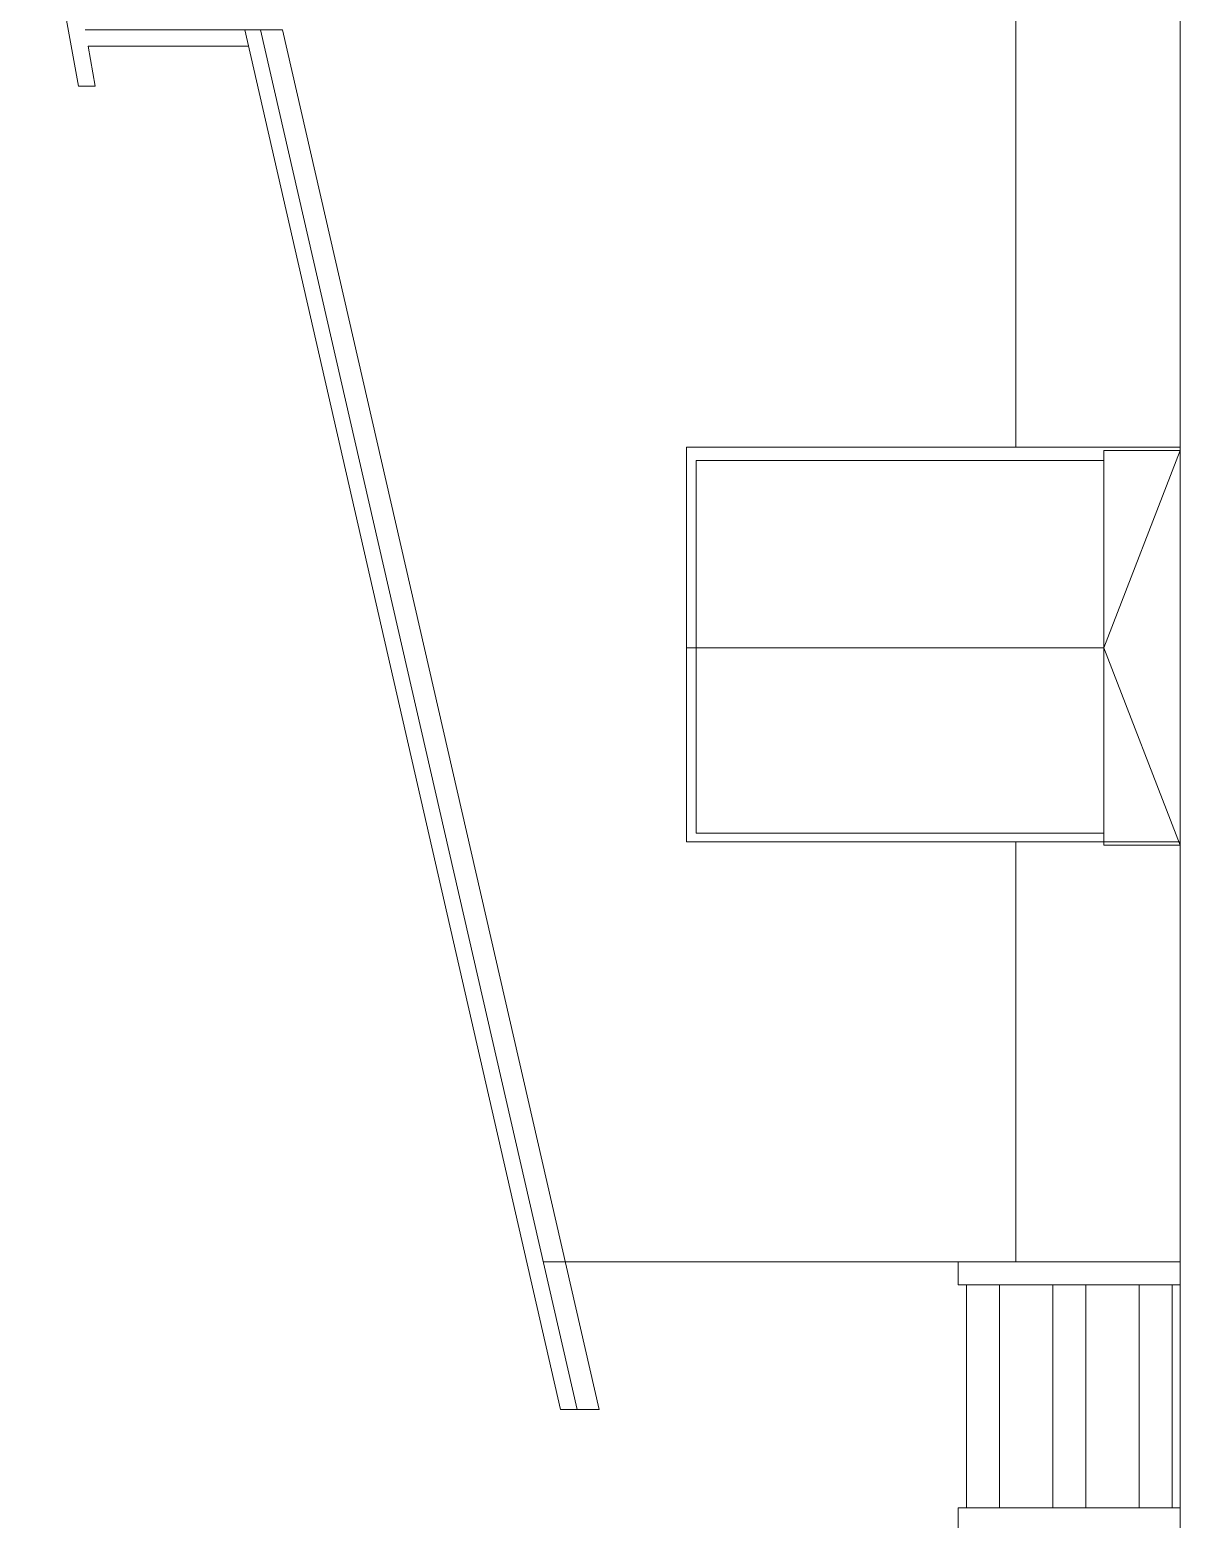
# Model space of a CAD drawing. Header units: millimetres. Extents: x 73 to 57768, y -40361 to 10065.
# Drawn here: x 16098 to 16797, y 3624 to 4530 of the extents above; entities that cross this region are included whole.
import ezdxf

# ---------------------------------------------------------------- set-up
doc = ezdxf.new("R2010")
doc.units = ezdxf.units.MM
doc.layers.add('pogled', color=7, linetype='Continuous', lineweight=5, true_color=0x8db1c3)

msp = doc.modelspace()

# ---------------------------------------------------------------- linework, layer by layer
at = {"layer": 'pogled'}
for p, q in [((16797.485, 3780.688), (16797.485, 5541.85)), ((16127.289, 4495.515), (16097.648, 4660.515)), ((16251.391, 4529.835), (16131.317, 4529.835)), ((16420.478, 3690.873), (16228.445, 4529.835)), ((16430.555, 3690.873), (16238.011, 4529.835)), ((16443.935, 3690.873), (16251.391, 4529.835)), ((16230.734, 4519.835), (16133.113, 4519.835)), ((16133.113, 4519.835), (16137.482, 4495.515)), ((16137.482, 4495.515), (16127.289, 4495.515)), ((16751.011, 4154.076), (16497.081, 4154.076)), ((16782.485, 3780.688), (16797.485, 3780.688)), ((16797.485, 3780.688), (16797.485, 3780.688))]:
    msp.add_line(p, q, dxfattribs=at)
at = {"layer": 'pogled', "ltscale": 5}
for points in [[(16697.485, 4536.717), (16697.485, 4276.002)], [(16751.102, 4267.846), (16502.955, 4267.846), (16502.955, 4041.401), (16751.08, 4041.401)], [(16797.485, 4274.076), (16751.011, 4154.076), (16797.485, 4034.076)], [(16697.485, 4036.002), (16697.485, 3780.688)], [(16797.485, 3780.688), (16409.942, 3780.688)], [(16797.485, 3780.688), (16797.485, 3220.688), (16797.485, 2973.431)], [(16420.478, 3690.873), (16443.935, 3690.873)]]:
    msp.add_lwpolyline(points, dxfattribs=at)
at = {"layer": 'pogled'}
msp.add_lwpolyline([(16497.081, 4276.002), (16497.081, 4036.002), (16797.485, 4036.002), (16797.485, 4276.002)], close=True, dxfattribs=at)
at = {"layer": 'pogled', "ltscale": 5}
msp.add_lwpolyline([(16797.485, 4274.076), (16797.485, 4034.076), (16751.011, 4034.076), (16751.011, 4274.076)], close=True, dxfattribs=at)
at = {"layer": 'pogled'}
for points in [[(16662.485, 3780.688), (16662.485, 3780.688)], [(16662.485, 3766.688), (16662.485, 3780.688)], [(16662.485, 3766.688), (16662.485, 3780.688)], [(16797.485, 3766.688), (16662.485, 3766.688)], [(16797.485, 3766.688), (16662.485, 3766.688)], [(16667.485, 3631.174), (16667.485, 3766.688)], [(16687.485, 3631.174), (16687.485, 3766.688)], [(16719.985, 3631.174), (16719.985, 3766.688)], [(16739.985, 3631.174), (16739.985, 3766.688)], [(16772.485, 3631.174), (16772.485, 3766.688)], [(16792.485, 3631.174), (16792.485, 3766.688)], [(16797.485, 3631.174), (16662.485, 3631.174)], [(16662.485, 3617.174), (16662.485, 3631.174)], [(16797.485, 3617.174), (16797.485, 3631.174)]]:
    msp.add_lwpolyline(points, dxfattribs=at)

doc.saveas('drawing.dxf')
